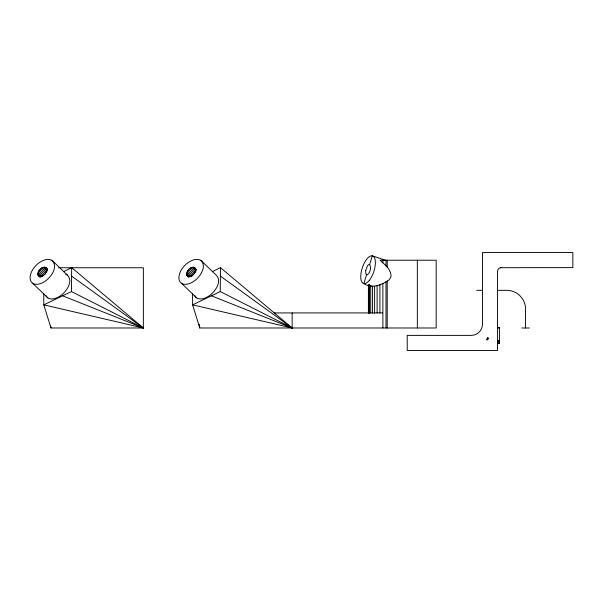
<?xml version="1.0" encoding="UTF-8"?>
<svg xmlns="http://www.w3.org/2000/svg" width="603" height="603" viewBox="0 0 603 603"><rect width="100%" height="100%" fill="white"/><g stroke="black" fill="none" stroke-linecap="round" stroke-linejoin="round"><path stroke-width="0.9" d="M46.13 267.626C48.918 271.599 42.858 278.021 38.584 276.016C35.366 271.591 43.763 263.828 47.449 268.9M186.606 274.553C186.395 270.604 190.925 265.878 194.927 267.626C197.716 271.599 191.656 278.021 187.382 276.016L186.606 274.553L189.252 277.094M58.657 267.755L143.363 267.755L143.363 327.987L71.463 291.566L71.659 267.619L63.458 271.712M292.161 312.927L292.161 327.987L220.261 291.566L220.457 267.619L212.256 271.712M366.526 274.81L363.858 283.606C372.609 289.229 381.707 284.774 389.229 279.807L391.061 276.438C391.166 269.255 384.774 264.725 380.094 260.225L436.165 260.225L436.165 327.987L199.774 327.987L192.591 304.854L192.583 293.669M369.601 264.649L372.262 255.853L385.611 260.225M71.463 291.566L43.793 304.854L50.976 327.987L143.363 327.987L71.659 267.619M220.261 291.566L192.591 304.854L292.161 327.987L220.457 267.619M500.588 267.694L572.85 267.619L572.85 252.559L482.498 252.559L482.498 324.09A11.291 11.291 0 0 1 471.207 335.381L407.213 335.381L407.213 350.441L497.558 350.441L497.558 271.38A3.761 3.761 0 0 1 501.327 267.619M476.611 290.337L482.264 290.337M497.317 290.337L506.731 290.337A18.821 18.821 0 0 1 525.552 309.166L525.552 327.987M274.275 312.927L382.506 312.927M497.558 327.693L499.442 327.693L499.442 343.627L497.558 343.559L499.442 343.499M497.558 327.919L499.442 327.919M521.791 327.987L529.321 327.987M499.442 340.409L497.558 340.484L499.442 340.529M497.558 340.635L499.442 340.687M497.558 340.755L499.442 340.755M497.558 341.532L499.442 341.532M497.558 342.082L499.442 342.082M497.558 342.414L499.442 342.406M497.558 342.519L499.442 342.519M71.456 275.993L143.363 327.987L43.793 304.854L43.785 293.669M211.412 295.809L292.161 327.987L220.253 275.993M62.614 295.809L143.363 327.987M200.837 260.36C195.9 257.73 190.231 260.79 186.342 263.971A15.06 9.022 -46.1 0 0 179.747 273.174L178.948 276.347L178.978 279.219L179.845 281.586A15.06 9.022 -46.1 0 0 195.975 279.679C200.965 275.315 206.859 266.104 200.837 260.36L216.047 274.983C222.07 280.727 216.176 289.937 211.178 294.302A15.06 9.022 -46.1 0 1 195.048 296.201L194.792 295.508M52.039 260.36C47.102 257.73 41.434 260.79 37.544 263.971A15.06 9.022 -46.1 0 0 30.949 273.174L30.15 276.347L30.18 279.219L31.039 281.586A15.06 9.022 -46.1 0 0 47.177 279.679C52.167 275.315 58.061 266.104 52.039 260.36L67.25 274.983C73.272 280.727 67.378 289.937 62.38 294.302A15.06 9.022 -46.1 0 1 46.25 296.201L45.994 295.508M65.719 274.373L67.25 274.983M371.802 286.206L370.724 285.694L370.724 312.949M193.91 267.204L196.555 269.752M193.096 267.137L196.405 270.31M191.95 267.363L195.915 271.177M190.744 267.898L195.372 272.345M189.568 268.697L194.196 273.144M188.505 269.707L193.789 274.795M187.616 270.868L192.907 275.955M186.975 272.089L191.603 276.543M186.613 273.295L189.922 276.476M186.824 275.33L188.807 277.237M181.473 283.282L196.684 297.905M45.112 267.204L47.094 269.111M44.298 267.137L47.599 270.31M43.145 267.363L47.117 271.177M41.946 267.898L46.574 272.345M40.77 268.697L45.398 273.144M39.708 269.707L44.991 274.795M38.818 270.868L43.446 275.315M38.177 272.089L42.805 276.543M37.816 273.295L41.117 276.476M37.808 274.553L40.454 277.094M38.027 275.33L40.009 277.237M32.675 283.282L47.878 297.905M370.001 285.317L369.443 284.593L369.443 313.213M199.201 324.271L199.774 327.987M50.69 326.125L50.976 327.987M417.344 260.225L417.344 327.987M387.224 260.225L387.224 267.189M387.224 281.043L387.224 327.987M385.995 260.225L385.995 266.029M385.995 281.759L385.995 327.987M382.89 260.225L382.89 262.772M382.89 283.342L382.89 327.987M379.898 284.669L379.898 312.919M377.116 285.686L377.116 312.942M374.614 286.206L374.614 313.13M372.458 286.199L372.458 313.123M368.667 284.533L368.667 313.191M368.403 285.038L368.403 313.047M365.742 270.43L365.848 273.89L367.257 274.915C370.152 272.82 371.275 268.154 369.925 264.883L368.87 264.536L367.604 265.584L365.742 270.43M487.812 337.718L486.395 339.278L487.179 340.062L488.671 338.419L487.812 337.718M369.33 280.342A14.517 6.053 -71.9 0 0 373.672 256.614A14.517 6.053 -71.9 0 0 361.189 272.224A14.517 6.053 -71.9 0 0 369.33 280.342"/></g></svg>
